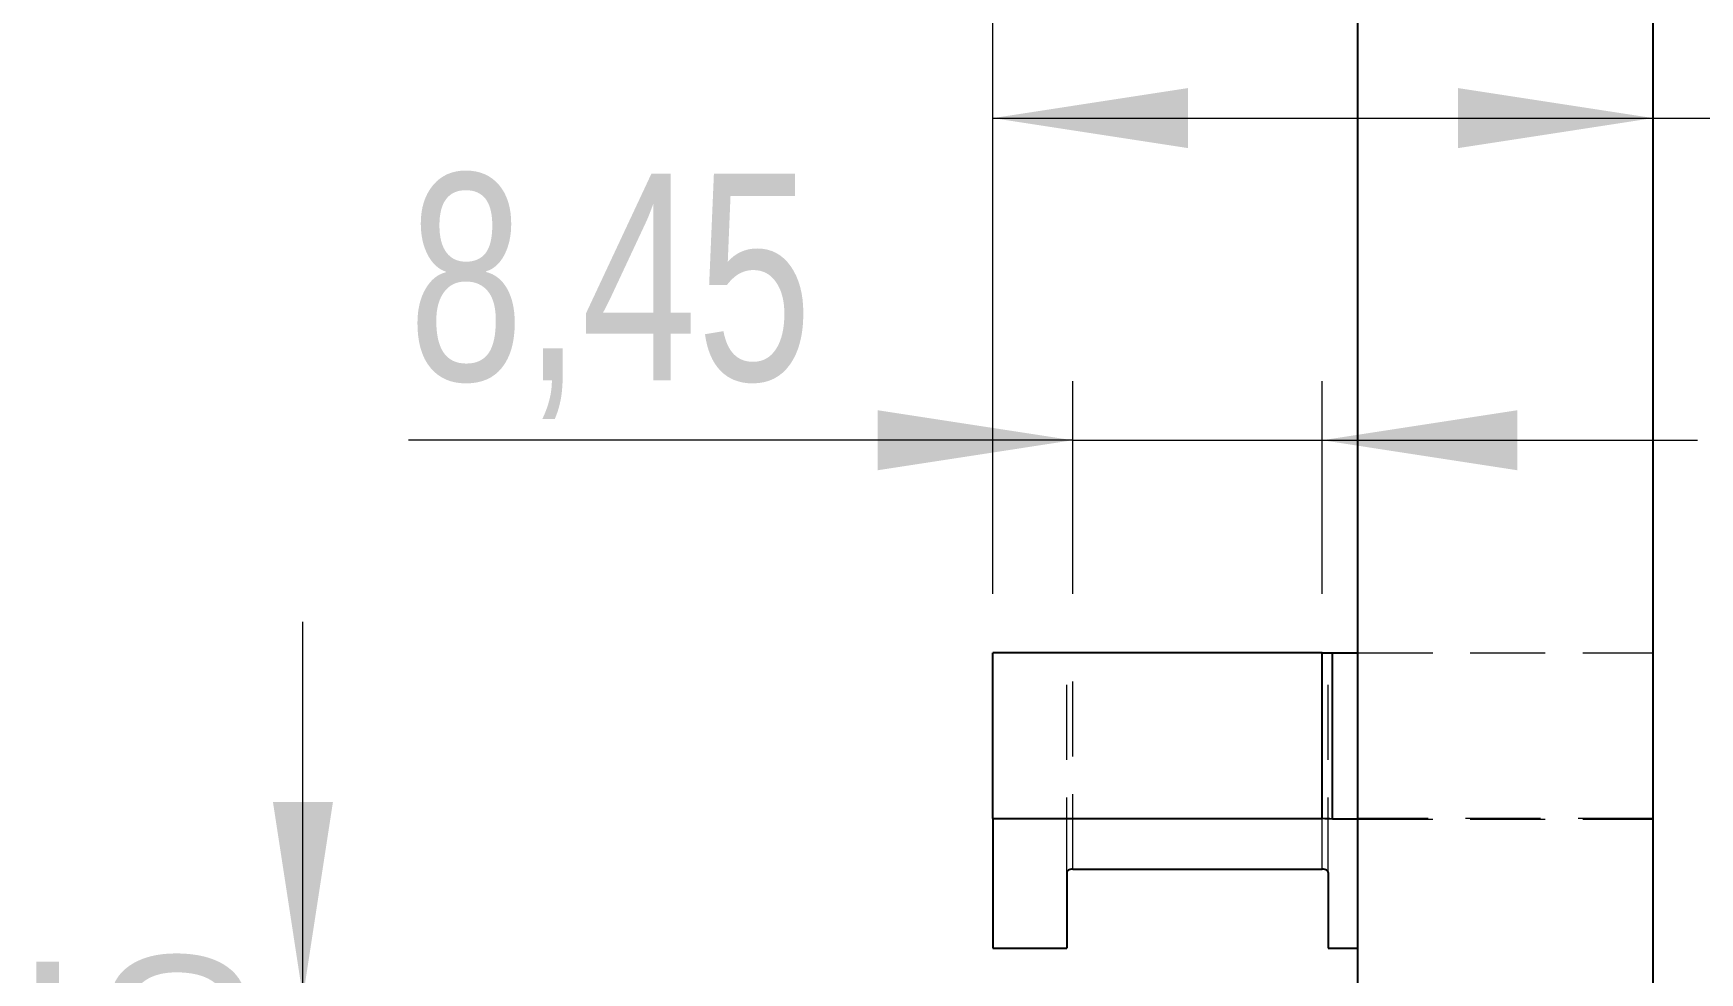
# Model space of a CAD drawing. Header units: millimetres. Extents: x 15 to 205, y 5 to 292.
# Drawn here: x 126.12 to 154.33, y 227.51 to 243.41 of the extents above; entities that cross this region are included whole.
import ezdxf

# ---------------------------------------------------------------- set-up
doc = ezdxf.new("R2010")
doc.units = ezdxf.units.MM
doc.linetypes.add('HIDDEN', pattern=[1.905, 1.27, -0.635])
doc.styles.add('SLDTEXTSTYLE0', font='TXT', dxfattribs={"width": 0.75})
doc.dimstyles.new('SLDDIMSTYLE1', dxfattribs={"dimtxt": 3.5, "dimasz": 3.302, "dimexe": 0, "dimexo": 0.0625, "dimgap": 0.875, "dimtad": 1, "dimlfac": 2, "dimrnd": 1e-09, "dimzin": 12, "dimdsep": 46, "dimtxsty": 'SLDTEXTSTYLE0', "dimsah": 1, "dimcen": 0.09, "dimadec": 0, "dimazin": 3, "dimtfac": 1, "dimtmove": 0, "dimatfit": 0, "dimfxl": 0, "dimfrac": 2, "dimtolj": 1, "dimtzin": 12, "dimarcsym": 0})
doc.dimstyles.new('SLDDIMSTYLE2', dxfattribs={"dimtxt": 3.5, "dimasz": 3.302, "dimexe": 0, "dimexo": 0.0625, "dimgap": 0.875, "dimtad": 1, "dimlfac": 2, "dimrnd": 1e-09, "dimzin": 12, "dimdsep": 46, "dimtxsty": 'SLDTEXTSTYLE0', "dimsah": 1, "dimcen": 0.09, "dimadec": 0, "dimazin": 3, "dimtfac": 1, "dimtofl": 0, "dimtmove": 0, "dimatfit": 3, "dimfxl": 0, "dimfrac": 2, "dimtolj": 1, "dimtzin": 12, "dimarcsym": 0})

# ---------------------------------------------------------------- blocks, each defined once
blk = doc.blocks.new('_D_2')
at = {"color": 7, "linetype": 'Continuous', "lineweight": 18}
for p, q in [((142.363, 233.925), (142.363, 255.743)), ((153.538, 251.425), (153.538, 255.743)), ((142.363, 254.743), (136.013, 254.743)), ((153.538, 254.743), (142.363, 254.743)), ((153.538, 254.743), (159.888, 254.743))]:
    blk.add_line(p, q, dxfattribs=at)
for points in [[(142.363, 254.743), (139.061, 255.251), (139.061, 254.235)], [(153.538, 254.743), (156.84, 254.235), (156.84, 255.251)]]:
    blk.add_solid(points, dxfattribs=at)
at = {"color": 7, "linetype": 'Continuous', "lineweight": 18, "insert": (141.761, 259.255), "char_height": 3.5, "attachment_point": 1, "style": 'SLDTEXTSTYLE0'}
blk.add_mtext('22,35', dxfattribs=at)
blk = doc.blocks.new('_D_3')
at = {"color": 7, "linetype": 'Continuous', "lineweight": 18}
for p, q in [((130.682, 227.099), (130.682, 233.449)), ((141.363, 227.099), (129.682, 227.099)), ((130.682, 227.099), (130.682, 222.925)), ((141.363, 222.925), (129.682, 222.925)), ((130.682, 222.925), (130.682, 216.575))]:
    blk.add_line(p, q, dxfattribs=at)
for points in [[(130.682, 227.099), (131.19, 230.401), (130.174, 230.401)], [(130.682, 222.925), (130.174, 219.623), (131.19, 219.623)]]:
    blk.add_solid(points, dxfattribs=at)
at = {"color": 7, "linetype": 'Continuous', "lineweight": 18, "insert": (126.17, 221.153), "char_height": 3.5, "attachment_point": 1, "rotation": 90, "style": 'SLDTEXTSTYLE0'}
blk.add_mtext('8,35', dxfattribs=at)
blk = doc.blocks.new('_D_6')
at = {"color": 7, "linetype": 'Continuous', "lineweight": 18}
for p, q in [((143.713, 233.925), (143.713, 237.523)), ((147.938, 233.925), (147.938, 237.523)), ((143.713, 236.523), (132.468, 236.523)), ((143.713, 236.523), (147.938, 236.523)), ((147.938, 236.523), (154.288, 236.523))]:
    blk.add_line(p, q, dxfattribs=at)
for points in [[(143.713, 236.523), (140.411, 237.031), (140.411, 236.015)], [(147.938, 236.523), (151.24, 236.015), (151.24, 237.031)]]:
    blk.add_solid(points, dxfattribs=at)
at = {"color": 7, "linetype": 'Continuous', "lineweight": 18, "insert": (132.468, 241.035), "char_height": 3.5, "attachment_point": 1, "style": 'SLDTEXTSTYLE0'}
blk.add_mtext('8,45', dxfattribs=at)
blk = doc.blocks.new('_D_7')
at = {"color": 7, "linetype": 'Continuous', "lineweight": 18}
for p, q in [((142.363, 233.925), (142.363, 242.975)), ((142.363, 241.975), (153.538, 241.975)), ((153.538, 241.975), (168.199, 241.975))]:
    blk.add_line(p, q, dxfattribs=at)
for points in [[(142.363, 241.975), (145.665, 241.467), (145.665, 242.483)], [(153.538, 241.975), (150.236, 242.483), (150.236, 241.467)]]:
    blk.add_solid(points, dxfattribs=at)
at = {"color": 7, "linetype": 'Continuous', "lineweight": 18, "insert": (156.561, 246.487), "char_height": 3.5, "attachment_point": 1, "style": 'SLDTEXTSTYLE0'}
blk.add_mtext('22,35', dxfattribs=at)

msp = doc.modelspace()

# ---------------------------------------------------------------- linework, layer by layer
at = {"color": 7, "linetype": 'Continuous', "lineweight": 25}
for p, q in [((153.5378, 227.0928), (153.5378, 250.4246)), ((148.5378, 227.0928), (148.5378, 247.4311)), ((142.3628, 230.1183), (142.3628, 232.9246)), ((147.9378, 232.9246), (142.3628, 232.9246)), ((147.9378, 230.1183), (147.9378, 232.9246)), ((147.9378, 232.9246), (148.1109, 232.9246)), ((148.1109, 230.1094), (148.1109, 232.9246)), ((148.1109, 232.9246), (148.5378, 232.9246)), ((142.3628, 230.1183), (142.3628, 227.9246)), ((142.3628, 230.1183), (147.9378, 230.1183)), ((148.5378, 230.1094), (148.1109, 230.1094)), ((143.6128, 229.2073), (143.6128, 227.9246)), ((143.7128, 229.2643), (147.9378, 229.2643)), ((148.0378, 229.2073), (148.0378, 227.9246)), ((142.3628, 227.9246), (143.6128, 227.9246)), ((148.0378, 227.9246), (148.5378, 227.9246))]:
    msp.add_line(p, q, dxfattribs=at)
at = {"color": 7, "linetype": 'HIDDEN', "lineweight": 18}
for p, q in [((143.6128, 229.2073), (143.6128, 232.9246)), ((143.7128, 229.2643), (143.7128, 232.9246)), ((147.9378, 229.2643), (147.9378, 232.9246)), ((148.0378, 229.2073), (148.0378, 232.9246)), ((148.5378, 232.9246), (153.5378, 232.9246)), ((147.9378, 230.1183), (148.5378, 230.1183)), ((153.5378, 230.1183), (148.5378, 230.1183)), ((148.5378, 230.1094), (153.5378, 230.1094))]:
    msp.add_line(p, q, dxfattribs=at)
at = {"color": 7, "linetype": 'Continuous', "lineweight": 25}
msp.add_open_spline([(148.1109, 230.1094), (148.0536, 230.1153), (147.9959, 230.1183), (147.9378, 230.1183)], degree=3, dxfattribs=at)
for points in [[(143.7128, 229.2643), (143.6843, 229.2643), (143.6574, 229.2569), (143.622, 229.2352), (143.6128, 229.2212), (143.6128, 229.2073)], [(148.0378, 229.2073), (148.0378, 229.2213), (148.0287, 229.2351), (147.9933, 229.2569), (147.9665, 229.2643), (147.9378, 229.2643)]]:
    msp.add_open_spline(points, degree=3, knots=[0, 0, 0, 0, 0.5, 0.5, 1, 1, 1, 1], dxfattribs=at)

# ---------------------------------------------------------------- dimensions: what is measured, and where the dimension line sits
at = {"color": 7, "linetype": 'Continuous', "lineweight": 18}
for base, p1, p2, dimstyle, picture, middle in [((142.3628, 254.7434), (153.5378, 250.4246), (142.3628, 232.9246), 'SLDDIMSTYLE1', '_D_2', (147.58, 254.7434)), ((153.5378, 241.9749), (142.3628, 232.9246), (153.5378, 250.4246), 'SLDDIMSTYLE2', '_D_7', (162.3801, 241.9749)), ((147.9378, 236.5231), (143.7128, 232.9246), (147.9378, 232.9246), 'SLDDIMSTYLE1', '_D_6', (136.9939, 236.5231))]:
    dim = msp.add_linear_dim(base=base, p1=p1, p2=p2, dimstyle=dimstyle, dxfattribs=at)
    dim.commit()
    dim.dimension.update_dxf_attribs({"geometry": picture, "text_midpoint": middle, "dimtype": 160})
dim = msp.add_linear_dim(base=(130.6817, 222.9246), p1=(142.3628, 227.0992), p2=(142.3628, 222.9246), angle=90, dimstyle='SLDDIMSTYLE1', dxfattribs=at)
dim.commit()
dim.dimension.update_dxf_attribs({"geometry": '_D_3', "text_midpoint": (130.6817, 225.6784), "dimtype": 160})

doc.saveas('drawing.dxf')
